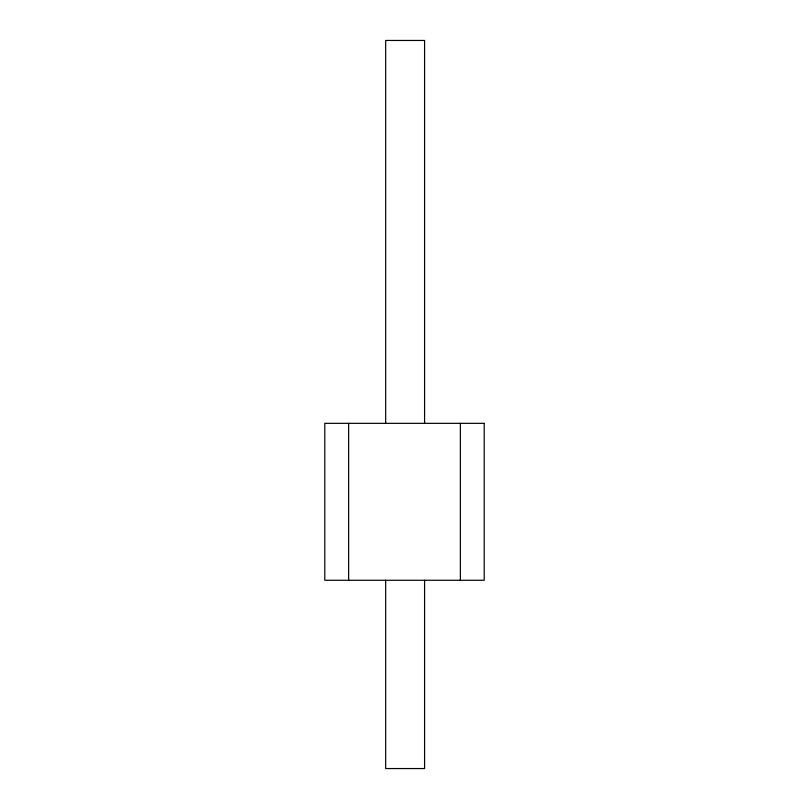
<?xml version="1.0" encoding="UTF-8"?>
<svg xmlns="http://www.w3.org/2000/svg" width="809" height="809" viewBox="0 0 809 809"><rect width="100%" height="100%" fill="white"/><g stroke="black" fill="none" stroke-linecap="round" stroke-linejoin="round"><path stroke-width="1.21" d="M460.361 423.34L460.361 580.265M424.583 423.34L424.583 40.45L385.671 40.45L385.671 423.34M424.583 580.265L424.583 768.55L385.671 768.55L385.671 580.265M348.639 423.34L348.639 580.265M484.217 423.34L324.783 423.34L324.783 580.265L484.217 580.265L484.217 423.34"/></g></svg>
